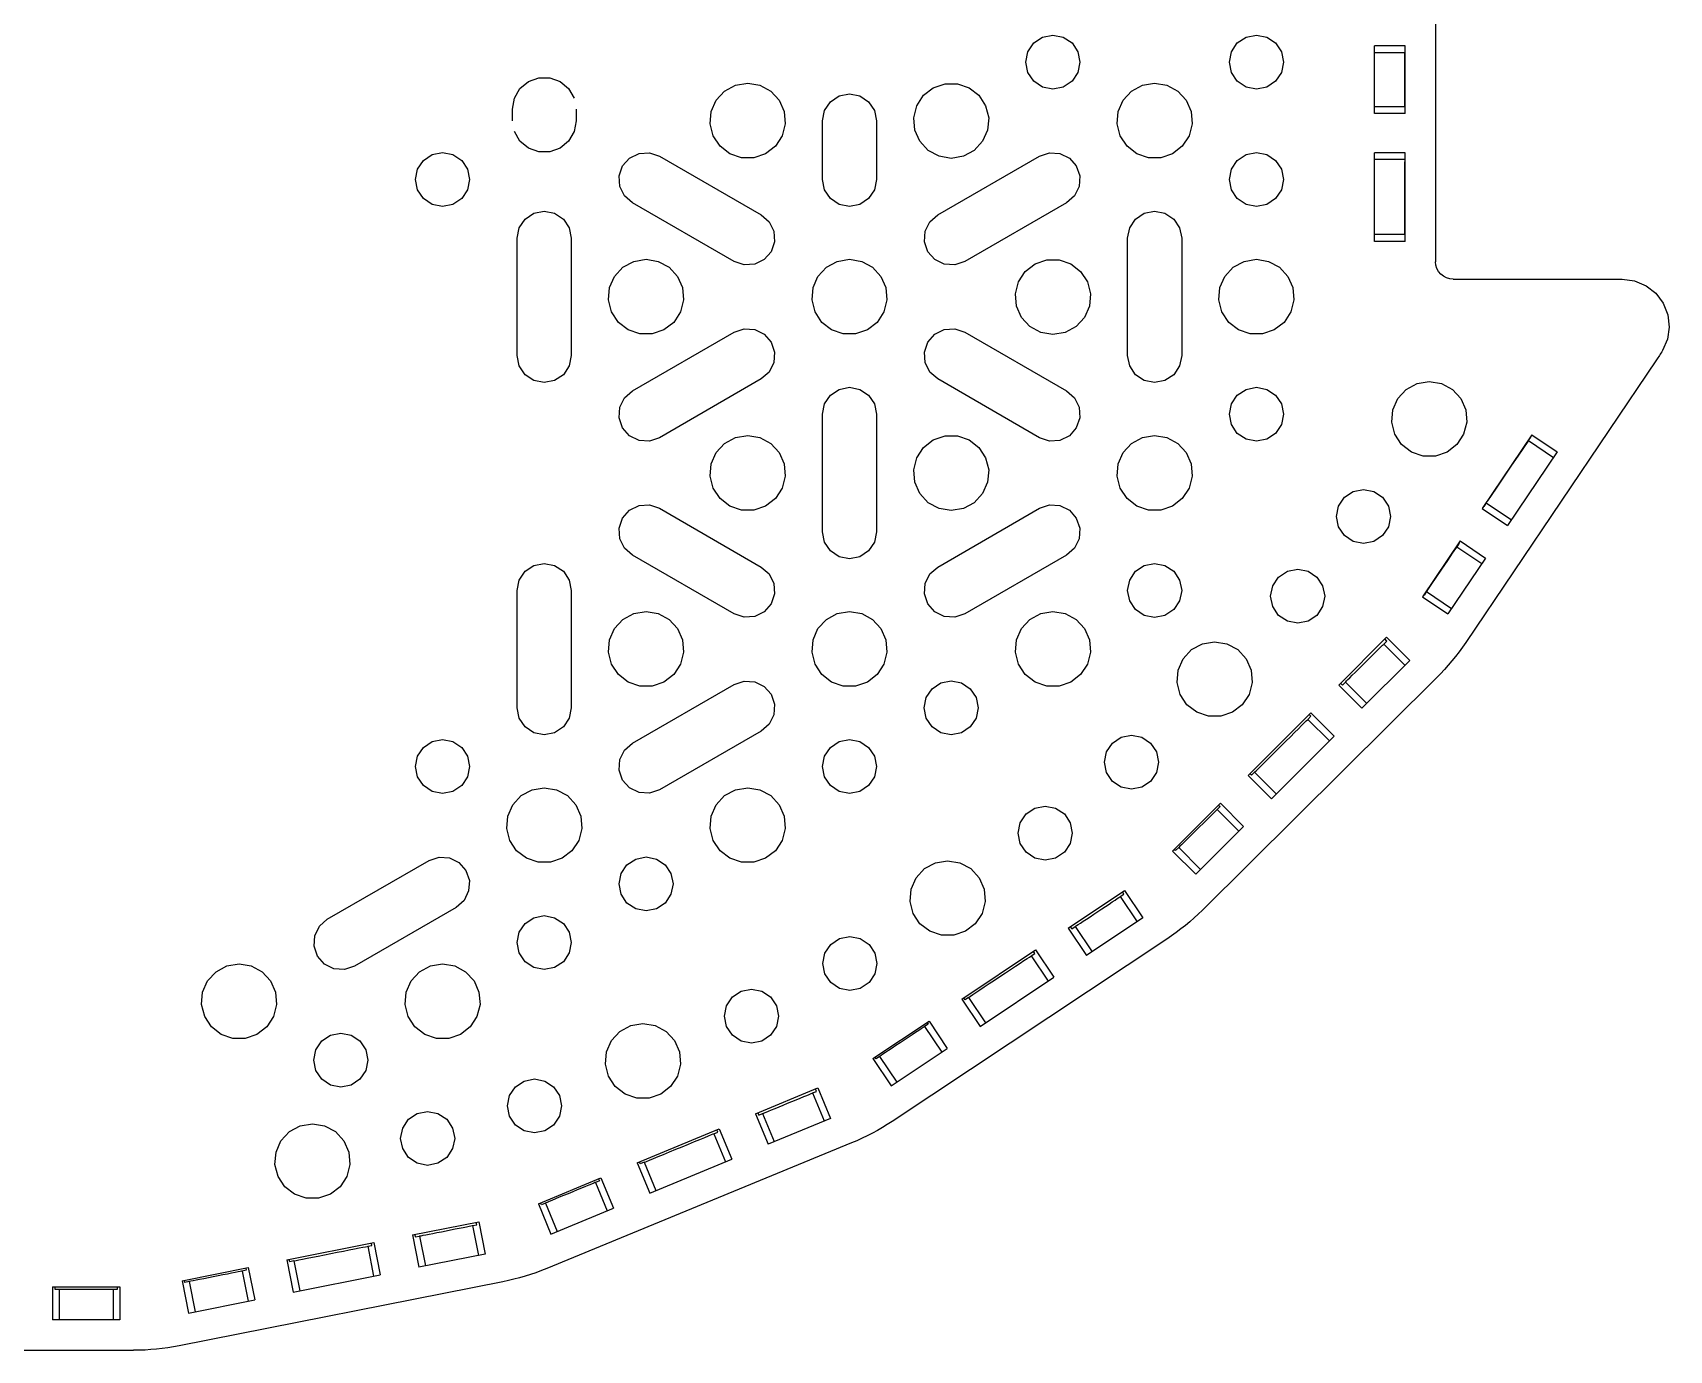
# Model space of a CAD drawing. Extents: x 8 to 153, y 120 to 283.
# Drawn here: x 83.4 to 153.1, y 120.3 to 176.4 of the extents above; entities that cross this region are included whole.
import ezdxf

# ---------------------------------------------------------------- set-up
doc = ezdxf.new("R2010")
doc.units = 0
doc.layers.add('Layer_1', color=7, linetype='CONTINUOUS')

msp = doc.modelspace()

# ---------------------------------------------------------------- linework, layer by layer
at = {"layer": 'Layer_1', "color": 7}
for points in [[(143.147, 189.868), (143.147, 166.618)], [(141.846, 172.93), (141.846, 175.806), (140.546, 175.806)], [(140.546, 172.93), (140.546, 175.806)], [(141.836, 175.518), (140.546, 175.518)], [(141.836, 175.518), (141.846, 175.518)], [(141.836, 173.218), (141.836, 173.305), (141.836, 173.555), (141.836, 173.555), (141.836, 173.928), (141.836, 174.368), (141.836, 174.808), (141.836, 174.808), (141.836, 175.181), (141.836, 175.431), (141.836, 175.518)], [(103.856, 173.118), (103.938, 173.58), (104.172, 173.986), (104.172, 173.986), (104.532, 174.287), (104.972, 174.447), (105.441, 174.447), (105.441, 174.447), (105.881, 174.287), (106.241, 173.986), (106.475, 173.58), (106.475, 173.58)], [(117.047, 172.618), (117.134, 173.058), (117.384, 173.431), (117.384, 173.431), (117.757, 173.68), (118.197, 173.768), (118.637, 173.68), (118.637, 173.68), (119.01, 173.431), (119.259, 173.058), (119.347, 172.618)], [(103.856, 172.618), (103.856, 173.118)], [(106.557, 173.118), (106.557, 172.618)], [(141.836, 173.218), (140.546, 173.218)], [(141.846, 172.93), (140.546, 172.93)], [(141.836, 173.218), (141.846, 173.218)], [(106.557, 172.618), (106.475, 172.156), (106.241, 171.75), (106.241, 171.75), (105.881, 171.449), (105.441, 171.289), (104.972, 171.289), (104.972, 171.289), (104.532, 171.449), (104.172, 171.75), (103.938, 172.156), (103.938, 172.156)], [(117.047, 170.118), (117.047, 172.618)], [(119.347, 172.618), (119.347, 170.118)], [(108.962, 169.122), (108.624, 169.418), (108.426, 169.82), (108.426, 169.82), (108.396, 170.268), (108.541, 170.693), (108.837, 171.03), (108.837, 171.03), (109.239, 171.229), (109.687, 171.258), (110.111, 171.114)], [(110.111, 171.114), (114.442, 168.614)], [(121.952, 168.614), (126.282, 171.114)], [(126.282, 171.114), (126.707, 171.258), (127.155, 171.229), (127.155, 171.229), (127.557, 171.03), (127.853, 170.693), (127.997, 170.268), (127.997, 170.268), (127.968, 169.82), (127.769, 169.418), (127.432, 169.122)], [(141.846, 167.48), (141.846, 171.256), (140.546, 171.256)], [(140.546, 167.48), (140.546, 171.256)], [(141.836, 170.968), (140.546, 170.968)], [(141.836, 170.968), (141.846, 170.968)], [(141.836, 167.768), (141.836, 167.865), (141.836, 168.142), (141.836, 168.142), (141.836, 168.568), (141.836, 169.09), (141.836, 169.646), (141.836, 169.646), (141.836, 170.168), (141.836, 170.594), (141.836, 170.872), (141.836, 170.872)], [(119.347, 170.118), (119.259, 169.678), (119.01, 169.305), (119.01, 169.305), (118.637, 169.056), (118.197, 168.968), (117.757, 169.056), (117.757, 169.056), (117.384, 169.305), (117.134, 169.678), (117.047, 170.118)], [(104.056, 167.618), (104.144, 168.058), (104.393, 168.431), (104.393, 168.431), (104.767, 168.681), (105.206, 168.768), (105.647, 168.681), (105.647, 168.681), (106.02, 168.431), (106.269, 168.058), (106.357, 167.618)], [(113.292, 166.622), (108.962, 169.122)], [(114.442, 168.614), (114.779, 168.318), (114.978, 167.916), (114.978, 167.916), (115.007, 167.468), (114.863, 167.043), (114.567, 166.706), (114.567, 166.706), (114.165, 166.507), (113.717, 166.478), (113.292, 166.622)], [(123.102, 166.622), (122.677, 166.478), (122.229, 166.507), (122.229, 166.507), (121.827, 166.706), (121.531, 167.043), (121.387, 167.468), (121.387, 167.468), (121.416, 167.916), (121.615, 168.318), (121.952, 168.614)], [(127.432, 169.122), (123.102, 166.622)], [(130.037, 167.618), (130.125, 168.058), (130.374, 168.431), (130.374, 168.431), (130.747, 168.681), (131.187, 168.768), (131.627, 168.681), (131.627, 168.681), (132, 168.431), (132.25, 168.058), (132.337, 167.618)], [(104.056, 162.618), (104.056, 167.618)], [(106.357, 167.618), (106.357, 162.618)], [(130.037, 162.618), (130.037, 167.618)], [(132.337, 167.618), (132.337, 162.618)], [(141.836, 167.768), (140.546, 167.768)], [(141.846, 167.48), (140.546, 167.48)], [(141.836, 167.768), (141.846, 167.768)], [(143.896, 165.868), (143.75, 165.882), (143.609, 165.925), (143.609, 165.925), (143.48, 165.994), (143.366, 166.088), (143.273, 166.201), (143.273, 166.201), (143.203, 166.331), (143.161, 166.472), (143.147, 166.618)], [(143.896, 165.868), (151.092, 165.868), (151.615, 165.798), (152.102, 165.594), (152.102, 165.594), (152.518, 165.27), (152.835, 164.848), (153.031, 164.358), (153.031, 164.358), (153.092, 163.834), (153.013, 163.312), (152.801, 162.829), (152.77, 162.779), (152.739, 162.728), (152.739, 162.728), (152.707, 162.678), (152.676, 162.628), (152.644, 162.579), (152.644, 162.579), (152.611, 162.529), (152.579, 162.48), (152.546, 162.431), (144.427, 150.399), (144.288, 150.199), (144.144, 150.001), (144.144, 150.001), (143.995, 149.807), (143.841, 149.617), (143.683, 149.431), (143.683, 149.431), (143.521, 149.248), (143.354, 149.07), (143.183, 148.896), (133.219, 139.005), (133.043, 138.835), (132.864, 138.67), (132.864, 138.67), (132.68, 138.509), (132.493, 138.352), (132.302, 138.2), (132.302, 138.2), (132.107, 138.052), (131.908, 137.91), (131.706, 137.772), (120.012, 130.004), (119.807, 129.872), (119.598, 129.744), (119.598, 129.744), (119.387, 129.622), (119.173, 129.504), (118.956, 129.392), (118.956, 129.392), (118.736, 129.285), (118.514, 129.184), (118.289, 129.089), (105.308, 123.74), (105.081, 123.65), (104.852, 123.564), (104.852, 123.564), (104.621, 123.485), (104.388, 123.412), (104.153, 123.344), (104.153, 123.344), (103.917, 123.282), (103.679, 123.226), (103.44, 123.176), (89.6681, 120.449), (89.4278, 120.405), (89.1869, 120.366), (89.1869, 120.366), (88.9445, 120.334), (88.7018, 120.307), (88.4584, 120.286), (88.4584, 120.286), (88.2146, 120.271), (87.9705, 120.262), (87.7264, 120.259)], [(113.292, 163.614), (113.717, 163.758), (114.165, 163.729), (114.165, 163.729), (114.567, 163.53), (114.863, 163.193), (115.007, 162.768), (115.007, 162.768), (114.978, 162.32), (114.779, 161.918), (114.442, 161.622)], [(121.952, 161.622), (121.615, 161.918), (121.416, 162.32), (121.416, 162.32), (121.387, 162.768), (121.531, 163.193), (121.827, 163.53), (121.827, 163.53), (122.229, 163.729), (122.677, 163.758), (123.102, 163.614)], [(108.962, 161.114), (113.292, 163.614)], [(123.102, 163.614), (127.432, 161.114)], [(106.357, 162.618), (106.269, 162.178), (106.02, 161.805), (106.02, 161.805), (105.647, 161.555), (105.206, 161.468), (104.767, 161.555), (104.767, 161.555), (104.393, 161.805), (104.144, 162.178), (104.056, 162.618)], [(132.337, 162.618), (132.25, 162.178), (132, 161.805), (132, 161.805), (131.627, 161.555), (131.187, 161.468), (130.747, 161.555), (130.747, 161.555), (130.374, 161.805), (130.125, 162.178), (130.037, 162.618)], [(114.442, 161.622), (110.111, 159.122)], [(126.282, 159.122), (121.952, 161.622)], [(110.111, 159.122), (109.687, 158.978), (109.239, 159.007), (109.239, 159.007), (108.837, 159.206), (108.541, 159.543), (108.396, 159.968), (108.396, 159.968), (108.426, 160.416), (108.624, 160.818), (108.962, 161.114)], [(117.047, 160.118), (117.134, 160.558), (117.384, 160.931), (117.384, 160.931), (117.757, 161.18), (118.197, 161.268), (118.637, 161.18), (118.637, 161.18), (119.01, 160.931), (119.259, 160.558), (119.347, 160.118)], [(127.432, 161.114), (127.769, 160.818), (127.968, 160.416), (127.968, 160.416), (127.997, 159.968), (127.853, 159.543), (127.557, 159.206), (127.557, 159.206), (127.155, 159.007), (126.707, 158.978), (126.282, 159.122)], [(117.047, 155.118), (117.047, 160.118)], [(119.347, 160.118), (119.347, 155.118)], [(147.246, 159.243), (145.133, 156.113), (146.211, 155.386)], [(147.093, 158.999), (147.039, 158.919), (146.884, 158.688), (146.884, 158.688), (146.646, 158.336), (146.353, 157.903), (146.043, 157.442), (146.043, 157.442), (145.751, 157.009), (145.512, 156.656), (145.357, 156.426), (145.357, 156.426)], [(147.093, 158.999), (147.195, 159.151), (147.187, 159.157)], [(147.093, 158.999), (148.162, 158.277)], [(147.246, 159.243), (148.324, 158.516)], [(148.324, 158.516), (146.211, 155.386)], [(108.962, 154.122), (108.624, 154.418), (108.426, 154.82), (108.426, 154.82), (108.396, 155.268), (108.541, 155.693), (108.837, 156.03), (108.837, 156.03), (109.239, 156.229), (109.687, 156.258), (110.111, 156.114)], [(110.111, 156.114), (114.442, 153.614)], [(121.952, 153.614), (126.282, 156.114)], [(126.282, 156.114), (126.707, 156.258), (127.155, 156.229), (127.155, 156.229), (127.557, 156.03), (127.853, 155.693), (127.997, 155.268), (127.997, 155.268), (127.968, 154.82), (127.769, 154.418), (127.432, 154.122)], [(145.201, 156.194), (145.193, 156.2)], [(145.303, 156.346), (145.201, 156.194)], [(145.303, 156.346), (146.372, 155.625)], [(119.347, 155.118), (119.259, 154.678), (119.01, 154.305), (119.01, 154.305), (118.637, 154.055), (118.197, 153.968), (117.757, 154.055), (117.757, 154.055), (117.384, 154.305), (117.134, 154.678), (117.047, 155.118)], [(144.197, 154.726), (142.588, 152.341), (143.666, 151.614)], [(144.197, 154.726), (145.275, 153.998)], [(113.292, 151.622), (108.962, 154.122)], [(127.432, 154.122), (123.102, 151.622)], [(144.044, 154.481), (143.995, 154.409), (143.856, 154.202), (143.856, 154.202), (143.647, 153.892), (143.401, 153.528), (143.155, 153.163), (143.155, 153.163), (142.946, 152.854), (142.807, 152.647), (142.758, 152.574)], [(145.275, 153.998), (143.666, 151.614)], [(144.147, 154.633), (144.044, 154.481)], [(144.044, 154.481), (145.114, 153.759)], [(144.139, 154.639), (144.147, 154.634)], [(104.056, 152.618), (104.144, 153.058), (104.393, 153.431), (104.393, 153.431), (104.767, 153.68), (105.206, 153.768), (105.647, 153.68), (105.647, 153.68), (106.02, 153.431), (106.269, 153.058), (106.357, 152.618)], [(114.442, 153.614), (114.779, 153.318), (114.978, 152.916), (114.978, 152.916), (115.007, 152.468), (114.863, 152.043), (114.567, 151.706), (114.567, 151.706), (114.165, 151.507), (113.717, 151.478), (113.292, 151.622)], [(123.102, 151.622), (122.677, 151.478), (122.229, 151.507), (122.229, 151.507), (121.827, 151.706), (121.531, 152.043), (121.387, 152.468), (121.387, 152.468), (121.416, 152.916), (121.615, 153.318), (121.952, 153.614)], [(104.056, 147.618), (104.056, 152.618)], [(106.357, 152.618), (106.357, 147.618)], [(142.758, 152.574), (142.655, 152.422)], [(142.758, 152.574), (143.827, 151.853)], [(142.655, 152.422), (142.647, 152.428)], [(139.022, 148.589), (141.056, 150.624)], [(140.939, 150.333), (141.069, 150.462), (140.982, 150.55)], [(141.056, 150.624), (142.046, 149.634)], [(139.307, 148.712), (139.319, 148.725), (139.356, 148.761), (139.356, 148.761), (139.416, 148.821), (139.498, 148.902), (139.598, 149.002), (139.598, 149.002), (139.715, 149.117), (139.844, 149.245), (139.981, 149.382), (139.981, 149.382), (140.123, 149.523), (140.265, 149.663), (140.402, 149.8), (140.402, 149.8), (140.531, 149.928), (140.648, 150.043), (140.748, 150.143), (140.748, 150.143), (140.83, 150.224), (140.89, 150.284), (140.927, 150.32), (140.927, 150.32)], [(140.939, 150.333), (141.842, 149.43)], [(142.046, 149.634), (140.012, 147.6)], [(108.962, 146.114), (113.292, 148.614)], [(113.292, 148.614), (113.717, 148.758), (114.165, 148.729), (114.165, 148.729), (114.567, 148.53), (114.863, 148.193), (115.007, 147.768), (115.007, 147.768), (114.978, 147.32), (114.779, 146.918), (114.442, 146.622)], [(139.022, 148.589), (140.012, 147.6)], [(139.096, 148.664), (139.177, 148.583)], [(139.177, 148.583), (139.307, 148.712), (140.216, 147.804)], [(106.357, 147.618), (106.269, 147.178), (106.02, 146.805), (106.02, 146.805), (105.647, 146.555), (105.206, 146.468), (104.767, 146.555), (104.767, 146.555), (104.393, 146.805), (104.144, 147.178), (104.056, 147.618)], [(135.168, 144.736), (137.839, 147.406)], [(135.439, 144.873), (135.456, 144.89), (135.508, 144.941), (135.508, 144.941), (135.591, 145.024), (135.705, 145.136), (135.845, 145.275), (135.845, 145.275), (136.007, 145.436), (136.186, 145.614), (136.377, 145.804), (136.377, 145.804), (136.574, 146), (136.772, 146.195), (136.963, 146.385), (136.963, 146.385), (137.142, 146.563), (137.304, 146.724), (137.444, 146.863), (137.444, 146.863), (137.558, 146.976), (137.642, 147.059), (137.693, 147.11), (137.693, 147.11)], [(137.71, 147.127), (137.84, 147.256), (137.765, 147.332)], [(137.71, 147.127), (138.625, 146.212)], [(137.839, 147.406), (138.829, 146.416)], [(114.442, 146.622), (110.111, 144.122)], [(135.168, 144.736), (136.158, 143.746), (138.829, 146.416)], [(110.111, 144.122), (109.687, 143.978), (109.239, 144.007), (109.239, 144.007), (108.837, 144.206), (108.541, 144.543), (108.396, 144.968), (108.396, 144.968), (108.426, 145.416), (108.624, 145.818), (108.962, 146.114)], [(135.309, 144.744), (135.242, 144.81)], [(135.439, 144.873), (135.309, 144.744)], [(135.439, 144.873), (136.362, 143.95)], [(131.951, 141.518), (133.985, 143.553)], [(133.985, 143.553), (134.975, 142.563)], [(133.842, 143.288), (133.828, 143.274), (133.787, 143.233), (133.787, 143.233), (133.72, 143.166), (133.629, 143.076), (133.518, 142.965), (133.518, 142.965), (133.39, 142.838), (133.249, 142.699), (133.101, 142.552), (133.101, 142.552), (132.951, 142.402), (132.803, 142.256), (132.662, 142.116), (132.662, 142.116), (132.534, 141.989), (132.423, 141.879), (132.332, 141.789), (132.332, 141.789), (132.265, 141.722), (132.224, 141.681), (132.21, 141.667)], [(133.972, 143.417), (133.842, 143.288)], [(133.842, 143.288), (134.771, 142.359)], [(133.911, 143.478), (133.972, 143.417)], [(131.951, 141.518), (132.941, 140.529), (134.975, 142.563)], [(132.08, 141.538), (132.025, 141.593)], [(132.21, 141.667), (132.08, 141.538)], [(132.21, 141.667), (133.145, 140.732)], [(95.9711, 138.614), (100.301, 141.114)], [(100.301, 141.114), (100.726, 141.258), (101.174, 141.229), (101.174, 141.229), (101.576, 141.031), (101.872, 140.693), (102.017, 140.268), (102.017, 140.268), (101.987, 139.82), (101.789, 139.418), (101.451, 139.122)], [(127.507, 138.237), (129.899, 139.835)], [(127.809, 138.305), (127.823, 138.315), (127.866, 138.343), (127.866, 138.343), (127.937, 138.39), (128.033, 138.454), (128.151, 138.532), (128.151, 138.532), (128.288, 138.623), (128.439, 138.724), (128.6, 138.831), (128.6, 138.831), (128.767, 138.941), (128.933, 139.052), (129.094, 139.159), (129.094, 139.159), (129.245, 139.259), (129.382, 139.35), (129.501, 139.429), (129.501, 139.429), (129.596, 139.492), (129.667, 139.539), (129.71, 139.568), (129.71, 139.568)], [(129.725, 139.577), (129.877, 139.678), (129.812, 139.776)], [(129.725, 139.577), (130.437, 138.51)], [(129.899, 139.835), (130.677, 138.67)], [(101.451, 139.122), (97.1212, 136.622)], [(130.677, 138.67), (128.285, 137.072)], [(97.1212, 136.622), (96.6965, 136.478), (96.2488, 136.507), (96.2488, 136.507), (95.8463, 136.705), (95.5503, 137.043), (95.406, 137.468), (95.406, 137.468), (95.4356, 137.915), (95.6339, 138.318), (95.9711, 138.614)], [(127.507, 138.237), (128.285, 137.072)], [(127.594, 138.295), (127.656, 138.203)], [(127.656, 138.203), (127.809, 138.305), (128.525, 137.233)], [(122.976, 135.209), (126.116, 137.307)], [(125.934, 137.06), (126.087, 137.161), (126.029, 137.248)], [(126.116, 137.307), (126.894, 136.143)], [(123.269, 135.289), (123.289, 135.303), (123.349, 135.342), (123.349, 135.342), (123.447, 135.408), (123.581, 135.496), (123.745, 135.605), (123.745, 135.605), (123.935, 135.732), (124.146, 135.872), (124.37, 136.021), (124.37, 136.021), (124.602, 136.174), (124.833, 136.328), (125.058, 136.477), (125.058, 136.477), (125.268, 136.617), (125.458, 136.743), (125.623, 136.853), (125.623, 136.853), (125.756, 136.941), (125.854, 137.006), (125.914, 137.046), (125.914, 137.046)], [(125.934, 137.06), (126.654, 135.983)], [(122.976, 135.209), (123.754, 134.044), (126.894, 136.143)], [(123.116, 135.187), (123.063, 135.267)], [(123.269, 135.289), (123.116, 135.187)], [(123.269, 135.289), (123.993, 134.205)], [(119.193, 132.681), (121.585, 134.279)], [(121.395, 134.044), (121.378, 134.033), (121.33, 134.001), (121.33, 134.001), (121.251, 133.949), (121.145, 133.878), (121.014, 133.791), (121.014, 133.791), (120.863, 133.691), (120.699, 133.582), (120.525, 133.467), (120.525, 133.467), (120.348, 133.349), (120.174, 133.234), (120.01, 133.124), (120.01, 133.124), (119.859, 133.024), (119.729, 132.938), (119.622, 132.867), (119.622, 132.867), (119.543, 132.815), (119.495, 132.782), (119.479, 132.772)], [(121.547, 134.146), (121.395, 134.044)], [(121.395, 134.044), (122.123, 132.955)], [(121.497, 134.221), (121.547, 134.146)], [(121.585, 134.279), (122.362, 133.115)], [(119.193, 132.681), (119.971, 131.517), (122.362, 133.115)], [(119.326, 132.67), (119.28, 132.739)], [(119.479, 132.772), (119.326, 132.67)], [(119.479, 132.772), (120.21, 131.677)], [(114.194, 130.329), (116.852, 131.43)], [(114.501, 130.34), (114.518, 130.347), (114.566, 130.367), (114.566, 130.367), (114.644, 130.399), (114.75, 130.443), (114.881, 130.497), (114.881, 130.497), (115.033, 130.559), (115.201, 130.628), (115.38, 130.703), (115.38, 130.703), (115.565, 130.778), (115.75, 130.855), (115.928, 130.928), (115.928, 130.928), (116.096, 130.997), (116.248, 131.06), (116.379, 131.114), (116.379, 131.114), (116.485, 131.158), (116.564, 131.19), (116.612, 131.21), (116.612, 131.21)], [(116.628, 131.216), (116.798, 131.286), (116.755, 131.389)], [(116.628, 131.216), (117.121, 130.026)], [(116.852, 131.43), (117.388, 130.136)], [(114.194, 130.329), (114.73, 129.035)], [(114.291, 130.369), (114.332, 130.27)], [(114.332, 130.27), (114.501, 130.34), (114.996, 129.146)], [(109.159, 128.243), (112.648, 129.688)], [(112.421, 129.483), (112.591, 129.553), (112.551, 129.648)], [(112.648, 129.688), (113.184, 128.395)], [(117.388, 130.136), (114.73, 129.035)], [(109.463, 128.263), (109.488, 128.274), (109.563, 128.305), (109.563, 128.305), (109.684, 128.355), (109.849, 128.423), (110.05, 128.506), (110.05, 128.506), (110.283, 128.601), (110.537, 128.707), (110.805, 128.817), (110.805, 128.817), (111.078, 128.93), (111.347, 129.04), (111.601, 129.145), (111.601, 129.145), (111.833, 129.241), (112.035, 129.324), (112.2, 129.392), (112.2, 129.392), (112.321, 129.442), (112.396, 129.472), (112.421, 129.483)], [(112.421, 129.483), (112.917, 128.285)], [(109.159, 128.243), (109.695, 126.95), (113.184, 128.395)], [(109.293, 128.194), (109.256, 128.283)], [(109.463, 128.263), (109.293, 128.194)], [(109.463, 128.263), (109.961, 127.06)], [(104.955, 126.502), (107.613, 127.603)], [(107.516, 127.563), (107.552, 127.476)], [(107.613, 127.603), (108.149, 126.309)], [(107.382, 127.407), (107.364, 127.399), (107.31, 127.377), (107.31, 127.377), (107.223, 127.34), (107.105, 127.292), (106.96, 127.232), (106.96, 127.232), (106.793, 127.163), (106.61, 127.088), (106.417, 127.008), (106.417, 127.008), (106.221, 126.928), (106.028, 126.848), (105.845, 126.773), (105.845, 126.773), (105.678, 126.704), (105.533, 126.644), (105.415, 126.596), (105.415, 126.596), (105.327, 126.559), (105.274, 126.538), (105.256, 126.531)], [(107.552, 127.476), (107.382, 127.407)], [(107.382, 127.407), (107.882, 126.199)], [(104.955, 126.502), (105.491, 125.208), (108.149, 126.309)], [(105.086, 126.46), (105.052, 126.542)], [(105.256, 126.53), (105.086, 126.46)], [(105.256, 126.53), (105.757, 125.319)], [(99.5942, 125.17), (102.415, 125.731)], [(99.8972, 125.125), (99.9141, 125.128), (99.9653, 125.138), (99.9653, 125.138), (100.048, 125.155), (100.161, 125.177), (100.3, 125.204), (100.3, 125.204), (100.461, 125.236), (100.639, 125.272), (100.829, 125.309), (100.829, 125.309), (101.025, 125.348), (101.221, 125.387), (101.411, 125.424), (101.411, 125.424), (101.589, 125.46), (101.75, 125.491), (101.889, 125.519), (101.889, 125.519), (102.002, 125.541), (102.085, 125.558), (102.136, 125.568), (102.136, 125.568)], [(102.153, 125.571), (102.333, 125.607), (102.313, 125.711)], [(102.153, 125.571), (102.406, 124.302)], [(102.415, 125.731), (102.688, 124.358)], [(94.2489, 124.107), (97.9527, 124.844)], [(97.6899, 124.688), (97.8698, 124.724), (97.85, 124.823)], [(97.9527, 124.844), (98.2261, 123.471)], [(99.5942, 125.17), (99.8672, 123.797)], [(99.6968, 125.191), (99.7173, 125.089)], [(99.7173, 125.089), (99.8972, 125.125), (100.15, 123.853)], [(94.2489, 124.107), (94.5219, 122.734), (98.2261, 123.471)], [(94.3709, 124.031), (94.3519, 124.128)], [(94.5509, 124.067), (94.3709, 124.031)], [(94.5509, 124.067), (94.5748, 124.072), (94.6454, 124.085), (94.6454, 124.085), (94.7611, 124.108), (94.9181, 124.139), (95.1114, 124.178), (95.1114, 124.178), (95.3358, 124.222), (95.5834, 124.271), (95.848, 124.324), (95.848, 124.324), (96.1204, 124.377), (96.3931, 124.431), (96.6573, 124.484), (96.6573, 124.484), (96.9053, 124.533), (97.1293, 124.577), (97.3226, 124.616), (97.3226, 124.616), (97.4796, 124.647), (97.5953, 124.67), (97.6662, 124.683), (97.6662, 124.683)], [(94.5509, 124.067), (94.8049, 122.79)], [(97.6899, 124.688), (97.9432, 123.415)], [(102.688, 124.358), (99.8672, 123.797)], [(89.7862, 123.219), (92.6074, 123.78)], [(92.3435, 123.63), (92.3245, 123.626), (92.2673, 123.614), (92.2673, 123.614), (92.1745, 123.596), (92.0493, 123.571), (91.8955, 123.541), (91.8955, 123.541), (91.7184, 123.506), (91.5244, 123.467), (91.3198, 123.427), (91.3198, 123.427), (91.1116, 123.386), (90.907, 123.345), (90.7126, 123.307), (90.7126, 123.307), (90.5359, 123.272), (90.3817, 123.241), (90.2565, 123.216), (90.2565, 123.216), (90.1637, 123.198), (90.1066, 123.186), (90.0875, 123.183)], [(92.5234, 123.665), (92.3435, 123.63)], [(92.3435, 123.63), (92.5979, 122.351)], [(92.5047, 123.76), (92.5234, 123.665)], [(92.6074, 123.78), (92.8808, 122.407)], [(84.2684, 122.959), (84.2684, 121.559)], [(84.2684, 122.959), (87.1446, 122.959)], [(84.3732, 122.959), (84.3732, 122.859)], [(84.3732, 122.859), (84.5567, 122.859), (84.5567, 121.559)], [(84.5567, 122.859), (84.6442, 122.859), (84.8932, 122.859), (84.8932, 122.859), (85.2665, 122.859), (85.7064, 122.859), (86.1466, 122.859), (86.1466, 122.859), (86.5199, 122.859), (86.7689, 122.859), (86.8564, 122.859)], [(86.8564, 122.859), (87.0399, 122.859), (87.0399, 122.959)], [(86.8564, 122.859), (86.8564, 121.559)], [(87.1446, 122.959), (87.1446, 121.559)], [(89.7862, 123.219), (90.0596, 121.846), (92.8808, 122.407)], [(89.9076, 123.148), (89.8893, 123.24)], [(90.0875, 123.183), (89.9076, 123.148)], [(90.0875, 123.183), (90.3422, 121.903)], [(87.1446, 121.559), (84.2684, 121.559)], [(73.6869, 120.259), (87.7264, 120.259)]]:
    msp.add_lwpolyline(points, dxfattribs=at)
for points in [[(126.857, 176.268), (127.297, 176.181), (127.67, 175.931), (127.67, 175.931), (127.92, 175.558), (128.007, 175.118), (127.92, 174.678), (127.92, 174.678), (127.67, 174.305), (127.297, 174.055), (126.857, 173.968), (126.857, 173.968), (126.417, 174.055), (126.044, 174.305), (125.795, 174.678), (125.795, 174.678), (125.707, 175.118), (125.795, 175.558), (126.044, 175.931), (126.044, 175.931), (126.417, 176.181), (126.857, 176.268)], [(135.517, 176.268), (135.957, 176.181), (136.331, 175.931), (136.331, 175.931), (136.58, 175.558), (136.668, 175.118), (136.58, 174.678), (136.58, 174.678), (136.331, 174.305), (135.957, 174.055), (135.517, 173.968), (135.517, 173.968), (135.077, 174.055), (134.704, 174.305), (134.455, 174.678), (134.455, 174.678), (134.367, 175.118), (134.455, 175.558), (134.704, 175.931), (134.704, 175.931), (135.077, 176.181), (135.517, 176.268)], [(113.867, 174.218), (114.386, 174.131), (114.85, 173.88), (114.85, 173.88), (115.206, 173.493), (115.418, 173.011), (115.461, 172.486), (115.461, 172.486), (115.332, 171.975), (115.044, 171.534), (114.628, 171.211), (114.628, 171.211), (114.13, 171.04), (113.603, 171.04), (113.105, 171.211), (113.105, 171.211), (112.69, 171.534), (112.401, 171.975), (112.272, 172.486), (112.272, 172.486), (112.316, 173.011), (112.527, 173.493), (112.884, 173.88), (112.884, 173.88), (113.347, 174.131), (113.867, 174.218)], [(122.527, 171.018), (122.008, 171.105), (121.544, 171.355), (121.544, 171.355), (121.188, 171.743), (120.976, 172.225), (120.933, 172.75), (120.933, 172.75), (121.062, 173.261), (121.35, 173.702), (121.765, 174.025), (121.765, 174.025), (122.264, 174.196), (122.79, 174.196), (123.288, 174.025), (123.288, 174.025), (123.704, 173.702), (123.992, 173.261), (124.122, 172.75), (124.122, 172.75), (124.078, 172.225), (123.866, 171.743), (123.51, 171.355), (123.51, 171.355), (123.046, 171.105), (122.527, 171.018)], [(131.187, 174.218), (131.707, 174.131), (132.17, 173.88), (132.17, 173.88), (132.527, 173.493), (132.738, 173.011), (132.782, 172.486), (132.782, 172.486), (132.653, 171.975), (132.364, 171.534), (131.949, 171.211), (131.949, 171.211), (131.451, 171.04), (130.924, 171.04), (130.426, 171.211), (130.426, 171.211), (130.01, 171.534), (129.722, 171.975), (129.593, 172.486), (129.593, 172.486), (129.636, 173.011), (129.848, 173.493), (130.205, 173.88), (130.205, 173.88), (130.668, 174.131), (131.187, 174.218)], [(100.876, 171.268), (101.316, 171.18), (101.69, 170.931), (101.69, 170.931), (101.939, 170.558), (102.027, 170.118), (101.939, 169.678), (101.939, 169.678), (101.69, 169.305), (101.316, 169.056), (100.876, 168.968), (100.876, 168.968), (100.436, 169.056), (100.063, 169.305), (99.8139, 169.678), (99.8139, 169.678), (99.7265, 170.118), (99.8139, 170.558), (100.063, 170.931), (100.063, 170.931), (100.436, 171.18), (100.876, 171.268)], [(135.517, 171.268), (135.957, 171.18), (136.331, 170.931), (136.331, 170.931), (136.58, 170.558), (136.668, 170.118), (136.58, 169.678), (136.58, 169.678), (136.331, 169.305), (135.957, 169.056), (135.517, 168.968), (135.517, 168.968), (135.077, 169.056), (134.704, 169.305), (134.455, 169.678), (134.455, 169.678), (134.367, 170.118), (134.455, 170.558), (134.704, 170.931), (134.704, 170.931), (135.077, 171.18), (135.517, 171.268)], [(109.536, 166.718), (110.056, 166.631), (110.519, 166.381), (110.519, 166.381), (110.876, 165.993), (111.088, 165.511), (111.131, 164.986), (111.131, 164.986), (111.002, 164.475), (110.714, 164.034), (110.298, 163.711), (110.298, 163.711), (109.8, 163.54), (109.273, 163.54), (108.775, 163.711), (108.775, 163.711), (108.36, 164.034), (108.071, 164.475), (107.942, 164.986), (107.942, 164.986), (107.986, 165.511), (108.197, 165.993), (108.554, 166.381), (108.554, 166.381), (109.017, 166.631), (109.536, 166.718)], [(118.197, 166.718), (118.716, 166.631), (119.18, 166.381), (119.18, 166.381), (119.536, 165.993), (119.748, 165.511), (119.791, 164.986), (119.791, 164.986), (119.662, 164.475), (119.374, 164.034), (118.958, 163.711), (118.958, 163.711), (118.46, 163.54), (117.934, 163.54), (117.436, 163.711), (117.436, 163.711), (117.02, 164.034), (116.732, 164.475), (116.602, 164.986), (116.602, 164.986), (116.646, 165.511), (116.857, 165.993), (117.214, 166.381), (117.214, 166.381), (117.678, 166.631), (118.197, 166.718)], [(126.857, 163.518), (126.337, 163.605), (125.874, 163.855), (125.874, 163.855), (125.518, 164.243), (125.306, 164.725), (125.263, 165.25), (125.263, 165.25), (125.392, 165.761), (125.68, 166.202), (126.095, 166.525), (126.095, 166.525), (126.594, 166.696), (127.12, 166.696), (127.619, 166.525), (127.619, 166.525), (128.034, 166.202), (128.322, 165.761), (128.452, 165.25), (128.452, 165.25), (128.408, 164.725), (128.197, 164.243), (127.84, 163.855), (127.84, 163.855), (127.377, 163.605), (126.857, 163.518)], [(135.517, 166.718), (136.037, 166.631), (136.5, 166.381), (136.5, 166.381), (136.857, 165.993), (137.068, 165.511), (137.112, 164.986), (137.112, 164.986), (136.983, 164.475), (136.695, 164.034), (136.279, 163.711), (136.279, 163.711), (135.781, 163.54), (135.254, 163.54), (134.756, 163.711), (134.756, 163.711), (134.34, 164.034), (134.052, 164.475), (133.923, 164.986), (133.923, 164.986), (133.966, 165.511), (134.178, 165.993), (134.535, 166.381), (134.535, 166.381), (134.998, 166.631), (135.517, 166.718)], [(135.517, 161.268), (135.957, 161.18), (136.331, 160.931), (136.331, 160.931), (136.58, 160.558), (136.668, 160.118), (136.58, 159.678), (136.58, 159.678), (136.331, 159.305), (135.957, 159.055), (135.517, 158.968), (135.517, 158.968), (135.077, 159.055), (134.704, 159.305), (134.455, 159.678), (134.455, 159.678), (134.367, 160.118), (134.455, 160.558), (134.704, 160.931), (134.704, 160.931), (135.077, 161.18), (135.517, 161.268)], [(142.875, 161.515), (143.395, 161.428), (143.858, 161.177), (143.858, 161.177), (144.215, 160.79), (144.426, 160.308), (144.47, 159.783), (144.47, 159.783), (144.34, 159.272), (144.052, 158.831), (143.637, 158.507), (143.637, 158.507), (143.139, 158.337), (142.612, 158.337), (142.113, 158.507), (142.113, 158.507), (141.698, 158.831), (141.41, 159.272), (141.28, 159.783), (141.28, 159.783), (141.324, 160.308), (141.536, 160.79), (141.892, 161.177), (141.892, 161.177), (142.355, 161.428), (142.875, 161.515)], [(113.867, 159.218), (114.386, 159.131), (114.85, 158.881), (114.85, 158.881), (115.206, 158.493), (115.418, 158.011), (115.461, 157.486), (115.461, 157.486), (115.332, 156.975), (115.044, 156.534), (114.628, 156.211), (114.628, 156.211), (114.13, 156.04), (113.603, 156.04), (113.105, 156.211), (113.105, 156.211), (112.69, 156.534), (112.401, 156.975), (112.272, 157.486), (112.272, 157.486), (112.316, 158.011), (112.527, 158.493), (112.884, 158.881), (112.884, 158.881), (113.347, 159.131), (113.867, 159.218)], [(122.527, 156.018), (122.008, 156.105), (121.544, 156.355), (121.544, 156.355), (121.188, 156.743), (120.976, 157.225), (120.933, 157.75), (120.933, 157.75), (121.062, 158.261), (121.35, 158.702), (121.765, 159.025), (121.765, 159.025), (122.264, 159.196), (122.79, 159.196), (123.288, 159.025), (123.288, 159.025), (123.704, 158.702), (123.992, 158.261), (124.122, 157.75), (124.122, 157.75), (124.078, 157.225), (123.866, 156.743), (123.51, 156.355), (123.51, 156.355), (123.046, 156.105), (122.527, 156.018)], [(131.187, 159.218), (131.707, 159.131), (132.17, 158.881), (132.17, 158.881), (132.527, 158.493), (132.738, 158.011), (132.782, 157.486), (132.782, 157.486), (132.653, 156.975), (132.364, 156.534), (131.949, 156.211), (131.949, 156.211), (131.451, 156.04), (130.924, 156.04), (130.426, 156.211), (130.426, 156.211), (130.01, 156.534), (129.722, 156.975), (129.593, 157.486), (129.593, 157.486), (129.636, 158.011), (129.848, 158.493), (130.205, 158.881), (130.205, 158.881), (130.668, 159.131), (131.187, 159.218)], [(140.078, 156.92), (140.518, 156.833), (140.891, 156.583), (140.891, 156.583), (141.141, 156.21), (141.228, 155.77), (141.141, 155.33), (141.141, 155.33), (140.891, 154.957), (140.518, 154.708), (140.078, 154.62), (140.078, 154.62), (139.638, 154.708), (139.265, 154.957), (139.016, 155.33), (139.016, 155.33), (138.928, 155.77), (139.016, 156.21), (139.265, 156.583), (139.265, 156.583), (139.638, 156.833), (140.078, 156.92)], [(131.187, 153.768), (131.627, 153.68), (132, 153.431), (132, 153.431), (132.25, 153.058), (132.337, 152.618), (132.25, 152.178), (132.25, 152.178), (132, 151.805), (131.627, 151.556), (131.187, 151.468), (131.187, 151.468), (130.747, 151.556), (130.374, 151.805), (130.125, 152.178), (130.125, 152.178), (130.037, 152.618), (130.125, 153.058), (130.374, 153.431), (130.374, 153.431), (130.747, 153.68), (131.187, 153.768)], [(137.275, 153.521), (137.715, 153.433), (138.088, 153.184), (138.088, 153.184), (138.338, 152.81), (138.425, 152.371), (138.338, 151.93), (138.338, 151.93), (138.088, 151.557), (137.715, 151.308), (137.275, 151.221), (137.275, 151.221), (136.835, 151.308), (136.462, 151.557), (136.212, 151.93), (136.212, 151.93), (136.125, 152.371), (136.212, 152.81), (136.462, 153.184), (136.462, 153.184), (136.835, 153.433), (137.275, 153.521)], [(109.536, 151.718), (110.056, 151.631), (110.519, 151.381), (110.519, 151.381), (110.876, 150.993), (111.088, 150.511), (111.131, 149.986), (111.131, 149.986), (111.002, 149.475), (110.714, 149.034), (110.298, 148.711), (110.298, 148.711), (109.8, 148.54), (109.273, 148.54), (108.775, 148.711), (108.775, 148.711), (108.36, 149.034), (108.071, 149.475), (107.942, 149.986), (107.942, 149.986), (107.986, 150.511), (108.197, 150.993), (108.554, 151.381), (108.554, 151.381), (109.017, 151.631), (109.536, 151.718)], [(118.197, 151.718), (118.716, 151.631), (119.18, 151.381), (119.18, 151.381), (119.536, 150.993), (119.748, 150.511), (119.791, 149.986), (119.791, 149.986), (119.662, 149.475), (119.374, 149.034), (118.958, 148.711), (118.958, 148.711), (118.46, 148.54), (117.934, 148.54), (117.436, 148.711), (117.436, 148.711), (117.02, 149.034), (116.732, 149.475), (116.602, 149.986), (116.602, 149.986), (116.646, 150.511), (116.857, 150.993), (117.214, 151.381), (117.214, 151.381), (117.678, 151.631), (118.197, 151.718)], [(126.857, 151.718), (127.377, 151.631), (127.84, 151.381), (127.84, 151.381), (128.197, 150.993), (128.408, 150.511), (128.452, 149.986), (128.452, 149.986), (128.322, 149.475), (128.034, 149.034), (127.619, 148.711), (127.619, 148.711), (127.12, 148.54), (126.594, 148.54), (126.095, 148.711), (126.095, 148.711), (125.68, 149.034), (125.392, 149.475), (125.263, 149.986), (125.263, 149.986), (125.306, 150.511), (125.518, 150.993), (125.874, 151.381), (125.874, 151.381), (126.337, 151.631), (126.857, 151.718)], [(133.739, 150.435), (134.259, 150.348), (134.722, 150.098), (134.722, 150.098), (135.079, 149.71), (135.291, 149.228), (135.334, 148.703), (135.334, 148.703), (135.205, 148.192), (134.917, 147.751), (134.501, 147.428), (134.501, 147.428), (134.003, 147.257), (133.476, 147.257), (132.978, 147.428), (132.978, 147.428), (132.562, 147.751), (132.274, 148.192), (132.145, 148.703), (132.145, 148.703), (132.188, 149.228), (132.4, 149.71), (132.757, 150.098), (132.757, 150.098), (133.22, 150.348), (133.739, 150.435)], [(122.527, 148.768), (122.967, 148.681), (123.34, 148.431), (123.34, 148.431), (123.589, 148.058), (123.677, 147.618), (123.589, 147.178), (123.589, 147.178), (123.34, 146.805), (122.967, 146.555), (122.527, 146.468), (122.527, 146.468), (122.087, 146.555), (121.714, 146.805), (121.465, 147.178), (121.465, 147.178), (121.377, 147.618), (121.465, 148.058), (121.714, 148.431), (121.714, 148.431), (122.087, 148.681), (122.527, 148.768)], [(130.204, 146.45), (130.644, 146.362), (131.017, 146.113), (131.017, 146.113), (131.267, 145.739), (131.354, 145.299), (131.267, 144.859), (131.267, 144.859), (131.017, 144.486), (130.644, 144.237), (130.204, 144.149), (130.204, 144.149), (129.764, 144.237), (129.391, 144.486), (129.141, 144.859), (129.141, 144.859), (129.054, 145.299), (129.141, 145.739), (129.391, 146.113), (129.391, 146.113), (129.764, 146.362), (130.204, 146.45)], [(100.876, 146.268), (101.316, 146.18), (101.69, 145.931), (101.69, 145.931), (101.939, 145.558), (102.027, 145.118), (101.939, 144.678), (101.939, 144.678), (101.69, 144.305), (101.316, 144.056), (100.876, 143.968), (100.876, 143.968), (100.436, 144.056), (100.063, 144.305), (99.8139, 144.678), (99.8139, 144.678), (99.7265, 145.118), (99.8139, 145.558), (100.063, 145.931), (100.063, 145.931), (100.436, 146.18), (100.876, 146.268)], [(118.197, 146.268), (118.637, 146.18), (119.01, 145.931), (119.01, 145.931), (119.259, 145.558), (119.347, 145.118), (119.259, 144.678), (119.259, 144.678), (119.01, 144.305), (118.637, 144.056), (118.197, 143.968), (118.197, 143.968), (117.757, 144.056), (117.384, 144.305), (117.134, 144.678), (117.134, 144.678), (117.047, 145.118), (117.134, 145.558), (117.384, 145.931), (117.384, 145.931), (117.757, 146.18), (118.197, 146.268)], [(105.206, 144.218), (105.726, 144.131), (106.189, 143.881), (106.189, 143.881), (106.546, 143.493), (106.758, 143.011), (106.801, 142.486), (106.801, 142.486), (106.672, 141.975), (106.384, 141.534), (105.968, 141.211), (105.968, 141.211), (105.47, 141.04), (104.943, 141.04), (104.445, 141.211), (104.445, 141.211), (104.029, 141.534), (103.741, 141.975), (103.612, 142.486), (103.612, 142.486), (103.655, 143.011), (103.867, 143.493), (104.224, 143.881), (104.224, 143.881), (104.687, 144.131), (105.206, 144.218)], [(113.867, 144.218), (114.386, 144.131), (114.85, 143.881), (114.85, 143.881), (115.206, 143.493), (115.418, 143.011), (115.461, 142.486), (115.461, 142.486), (115.332, 141.975), (115.044, 141.534), (114.628, 141.211), (114.628, 141.211), (114.13, 141.04), (113.603, 141.04), (113.105, 141.211), (113.105, 141.211), (112.69, 141.534), (112.401, 141.975), (112.272, 142.486), (112.272, 142.486), (112.316, 143.011), (112.527, 143.493), (112.884, 143.881), (112.884, 143.881), (113.347, 144.131), (113.867, 144.218)], [(126.532, 143.436), (126.972, 143.348), (127.345, 143.099), (127.345, 143.099), (127.594, 142.726), (127.682, 142.286), (127.594, 141.845), (127.594, 141.845), (127.345, 141.473), (126.972, 141.223), (126.532, 141.136), (126.532, 141.136), (126.092, 141.223), (125.718, 141.473), (125.469, 141.845), (125.469, 141.845), (125.381, 142.286), (125.469, 142.726), (125.718, 143.099), (125.718, 143.099), (126.092, 143.348), (126.532, 143.436)], [(109.536, 141.268), (109.977, 141.18), (110.35, 140.931), (110.35, 140.931), (110.599, 140.558), (110.687, 140.118), (110.599, 139.678), (110.599, 139.678), (110.35, 139.305), (109.977, 139.056), (109.536, 138.968), (109.536, 138.968), (109.097, 139.056), (108.723, 139.305), (108.474, 139.678), (108.474, 139.678), (108.387, 140.118), (108.474, 140.558), (108.723, 140.931), (108.723, 140.931), (109.097, 141.18), (109.536, 141.268)], [(122.374, 141.108), (122.894, 141.021), (123.357, 140.771), (123.357, 140.771), (123.714, 140.383), (123.925, 139.901), (123.969, 139.376), (123.969, 139.376), (123.839, 138.865), (123.551, 138.424), (123.136, 138.101), (123.136, 138.101), (122.638, 137.93), (122.111, 137.93), (121.613, 138.101), (121.613, 138.101), (121.197, 138.424), (120.909, 138.865), (120.78, 139.376), (120.78, 139.376), (120.823, 139.901), (121.035, 140.383), (121.392, 140.771), (121.392, 140.771), (121.855, 141.021), (122.374, 141.108)], [(105.206, 138.768), (105.647, 138.68), (106.02, 138.431), (106.02, 138.431), (106.269, 138.058), (106.357, 137.618), (106.269, 137.178), (106.269, 137.178), (106.02, 136.805), (105.647, 136.556), (105.206, 136.468), (105.206, 136.468), (104.767, 136.556), (104.393, 136.805), (104.144, 137.178), (104.144, 137.178), (104.056, 137.618), (104.144, 138.058), (104.393, 138.431), (104.393, 138.431), (104.767, 138.68), (105.206, 138.768)], [(118.217, 137.88), (118.657, 137.792), (119.03, 137.543), (119.03, 137.543), (119.279, 137.17), (119.367, 136.73), (119.279, 136.29), (119.279, 136.29), (119.03, 135.917), (118.657, 135.668), (118.217, 135.58), (118.217, 135.58), (117.777, 135.668), (117.404, 135.917), (117.154, 136.29), (117.154, 136.29), (117.067, 136.73), (117.154, 137.17), (117.404, 137.543), (117.404, 137.543), (117.777, 137.792), (118.217, 137.88)], [(92.2162, 136.718), (92.7358, 136.631), (93.199, 136.381), (93.199, 136.381), (93.5557, 135.993), (93.7673, 135.511), (93.8107, 134.986), (93.8107, 134.986), (93.6813, 134.475), (93.3934, 134.034), (92.9778, 133.711), (92.9778, 133.711), (92.4793, 133.54), (91.9526, 133.54), (91.4545, 133.711), (91.4545, 133.711), (91.039, 134.034), (90.7507, 134.475), (90.6216, 134.986), (90.6216, 134.986), (90.665, 135.511), (90.8767, 135.993), (91.2333, 136.381), (91.2333, 136.381), (91.6965, 136.631), (92.2162, 136.718)], [(100.876, 136.718), (101.396, 136.631), (101.859, 136.381), (101.859, 136.381), (102.216, 135.993), (102.427, 135.511), (102.471, 134.986), (102.471, 134.986), (102.342, 134.475), (102.054, 134.034), (101.638, 133.711), (101.638, 133.711), (101.14, 133.54), (100.613, 133.54), (100.115, 133.711), (100.115, 133.711), (99.6993, 134.034), (99.4111, 134.475), (99.282, 134.986), (99.282, 134.986), (99.3254, 135.511), (99.537, 135.993), (99.8937, 136.381), (99.8937, 136.381), (100.357, 136.631), (100.876, 136.718)], [(114.027, 135.64), (114.467, 135.553), (114.84, 135.304), (114.84, 135.304), (115.09, 134.931), (115.177, 134.49), (115.09, 134.05), (115.09, 134.05), (114.84, 133.677), (114.467, 133.428), (114.027, 133.34), (114.027, 133.34), (113.587, 133.428), (113.214, 133.677), (112.965, 134.05), (112.965, 134.05), (112.877, 134.49), (112.965, 134.931), (113.214, 135.304), (113.214, 135.304), (113.587, 135.553), (114.027, 135.64)], [(96.5462, 133.768), (96.9864, 133.68), (97.3593, 133.431), (97.3593, 133.431), (97.6087, 133.058), (97.6962, 132.618), (97.6087, 132.178), (97.6087, 132.178), (97.3593, 131.805), (96.9864, 131.556), (96.5462, 131.468), (96.5462, 131.468), (96.1063, 131.556), (95.733, 131.805), (95.484, 132.178), (95.484, 132.178), (95.3961, 132.618), (95.484, 133.058), (95.733, 133.431), (95.733, 133.431), (96.1063, 133.68), (96.5462, 133.768)], [(109.408, 134.177), (109.927, 134.09), (110.391, 133.84), (110.391, 133.84), (110.747, 133.452), (110.959, 132.97), (111.002, 132.445), (111.002, 132.445), (110.873, 131.934), (110.585, 131.494), (110.169, 131.17), (110.169, 131.17), (109.671, 130.999), (109.145, 130.999), (108.646, 131.17), (108.646, 131.17), (108.23, 131.494), (107.943, 131.934), (107.813, 132.445), (107.813, 132.445), (107.857, 132.97), (108.068, 133.452), (108.425, 133.84), (108.425, 133.84), (108.888, 134.09), (109.408, 134.177)], [(104.788, 131.814), (105.228, 131.726), (105.602, 131.477), (105.602, 131.477), (105.851, 131.104), (105.938, 130.663), (105.851, 130.224), (105.851, 130.224), (105.602, 129.85), (105.228, 129.601), (104.788, 129.514), (104.788, 129.514), (104.348, 129.601), (103.975, 129.85), (103.726, 130.224), (103.726, 130.224), (103.638, 130.663), (103.726, 131.104), (103.975, 131.477), (103.975, 131.477), (104.348, 131.726), (104.788, 131.814)], [(100.242, 130.434), (100.682, 130.347), (101.055, 130.098), (101.055, 130.098), (101.305, 129.725), (101.392, 129.284), (101.305, 128.845), (101.305, 128.845), (101.055, 128.471), (100.682, 128.222), (100.242, 128.134), (100.242, 128.134), (99.8023, 128.222), (99.4291, 128.471), (99.1797, 128.845), (99.1797, 128.845), (99.0922, 129.284), (99.1797, 129.725), (99.4291, 130.098), (99.4291, 130.098), (99.8023, 130.347), (100.242, 130.434)], [(95.3383, 129.909), (95.8579, 129.822), (96.3211, 129.572), (96.3211, 129.572), (96.6778, 129.184), (96.8894, 128.702), (96.9328, 128.177), (96.9328, 128.177), (96.8037, 127.666), (96.5155, 127.225), (96.0999, 126.902), (96.0999, 126.902), (95.6018, 126.731), (95.0751, 126.731), (94.577, 126.902), (94.577, 126.902), (94.161, 127.225), (93.8732, 127.666), (93.7437, 128.177), (93.7437, 128.177), (93.7871, 128.702), (93.9988, 129.184), (94.3554, 129.572), (94.3554, 129.572), (94.8186, 129.822), (95.3383, 129.909)]]:
    msp.add_lwpolyline(points, close=True, dxfattribs=at)

doc.saveas('drawing.dxf')
